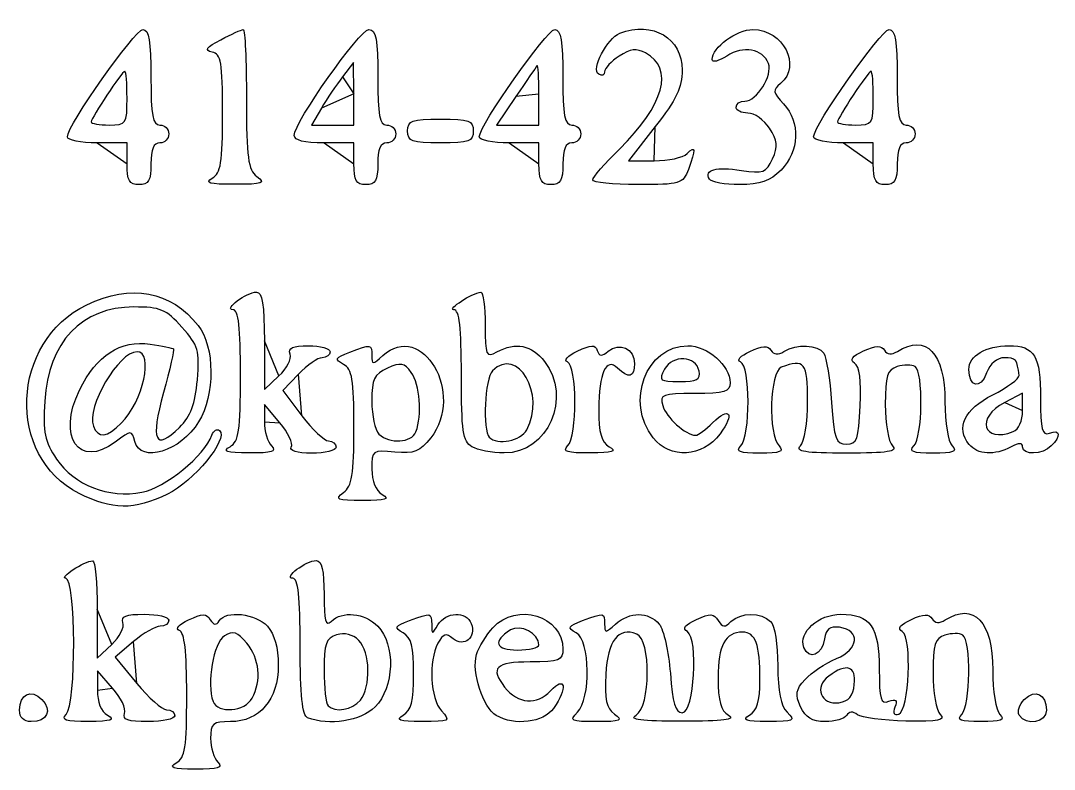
# Model space of a CAD drawing. Extents: x 1.04 to 4.15, y 7.76 to 9.54.
# Drawn here: x 3.084 to 3.661, y 8.259 to 8.677 of the extents above; entities that cross this region are included whole.
import ezdxf

# ---------------------------------------------------------------- set-up
doc = ezdxf.new("R2010")
doc.units = 0
doc.layers.add('Layer_1', color=7, linetype='CONTINUOUS')

msp = doc.modelspace()

# ---------------------------------------------------------------- linework, layer by layer
at = {"layer": 'Layer_1', "color": 7}
for points in [[(3.269684, 8.636623), (3.269606, 8.654123), (3.26337, 8.64601)], [(3.143095, 8.634123), (3.143095, 8.634123)], [(3.251589, 8.62851), (3.246044, 8.619123), (3.257899, 8.619123), (3.269754, 8.619123), (3.269677, 8.636623), (3.269684, 8.636623)], [(3.360138, 8.634957), (3.349438, 8.619123), (3.361265, 8.619123), (3.373091, 8.619123), (3.373091, 8.636346), (3.373091, 8.636346)], [(3.559758, 8.634123), (3.559758, 8.634123)], [(3.438041, 8.61829), (3.422994, 8.599123), (3.437376, 8.599123)], [(3.299758, 8.61579), (3.299758, 8.61579)], [(3.143095, 8.597457), (3.143095, 8.609123), (3.126429, 8.609123)], [(3.269762, 8.597457), (3.269762, 8.609123), (3.253095, 8.609123)], [(3.373091, 8.597457), (3.373091, 8.609123), (3.356425, 8.609123)], [(3.559758, 8.597456), (3.559758, 8.609123), (3.543091, 8.609123)], [(3.143095, 8.597457), (3.143095, 8.597457)], [(3.269762, 8.597457), (3.269762, 8.597457)], [(3.373091, 8.597457), (3.373091, 8.597457)], [(3.559758, 8.597456), (3.559758, 8.597456)], [(3.190595, 8.58939), (3.190595, 8.58939)], [(3.403091, 8.588429), (3.403091, 8.588429)], [(3.468234, 8.588893), (3.468234, 8.588893)], [(3.219762, 8.498547), (3.219762, 8.471299), (3.227854, 8.478901)], [(3.238874, 8.479941), (3.230073, 8.470754), (3.240751, 8.456732)], [(3.462472, 8.481628), (3.462472, 8.481628)], [(3.643095, 8.45957), (3.643095, 8.469299), (3.633095, 8.464128)], [(3.228334, 8.452785), (3.219762, 8.462973), (3.219762, 8.453383)], [(3.139895, 8.452594), (3.139895, 8.452594)], [(3.366311, 8.448909), (3.366311, 8.448909)], [(3.304405, 8.447733), (3.304405, 8.447733)], [(3.436811, 8.444399), (3.436811, 8.444399)], [(3.637823, 8.447818), (3.637823, 8.447818)], [(3.200595, 8.439395), (3.200595, 8.439395)], [(3.335595, 8.439395), (3.335595, 8.439395)], [(3.389095, 8.439794), (3.389095, 8.439794)], [(3.485762, 8.439802), (3.485762, 8.439794)], [(3.613248, 8.44061), (3.613248, 8.440611)], [(3.116301, 8.413294), (3.116302, 8.413294)], [(3.263929, 8.413767), (3.263929, 8.413767)], [(3.126425, 8.34855), (3.126425, 8.321302), (3.134517, 8.328905)], [(3.146692, 8.330511), (3.136448, 8.321891), (3.148505, 8.307178)], [(3.373091, 8.328723), (3.373091, 8.328723)], [(3.135061, 8.304549), (3.126635, 8.314131), (3.126535, 8.303464)], [(3.549146, 8.306631), (3.549146, 8.306631)], [(3.212974, 8.298912), (3.212974, 8.298912)], [(3.27335, 8.297776), (3.27335, 8.297776)], [(3.519158, 8.294124), (3.519158, 8.294118)], [(3.109097, 8.289798), (3.109091, 8.289798)], [(3.243925, 8.288005), (3.243925, 8.288005)], [(3.297258, 8.289398), (3.297258, 8.289398)], [(3.349175, 8.289258), (3.349175, 8.289258)], [(3.394519, 8.291031), (3.39452, 8.291036)], [(3.641227, 8.289451), (3.641227, 8.289451)], [(3.170591, 8.262729), (3.170591, 8.262732)]]:
    msp.add_lwpolyline(points, close=True, dxfattribs=at)
for points in [[(3.418241, 8.670386), (3.436557, 8.677415), (3.453092, 8.667631), (3.453089, 8.649768)], [(3.109762, 8.612489), (3.109762, 8.618874), (3.14744, 8.672457), (3.151929, 8.672457)], [(3.151929, 8.672457), (3.155331, 8.672457), (3.156429, 8.665954), (3.156429, 8.64579)], [(3.19543, 8.666791), (3.201297, 8.669907), (3.206922, 8.672457), (3.20793, 8.672457)], [(3.20793, 8.672457), (3.208938, 8.672457), (3.209762, 8.654997), (3.209762, 8.633657)], [(3.236429, 8.61332), (3.236429, 8.620633), (3.272993, 8.672457), (3.278153, 8.672457)], [(3.278153, 8.672457), (3.282108, 8.672457), (3.283095, 8.667132), (3.283095, 8.64579)], [(3.339758, 8.612489), (3.339758, 8.618874), (3.377436, 8.672457), (3.381925, 8.672457)], [(3.381925, 8.672457), (3.385328, 8.672457), (3.386425, 8.665954), (3.386425, 8.64579)], [(3.406437, 8.647449), (3.402059, 8.650155), (3.411051, 8.667627), (3.418241, 8.670386)], [(3.469758, 8.655713), (3.469758, 8.66251), (3.483312, 8.672456), (3.492575, 8.672456)], [(3.492575, 8.672456), (3.509424, 8.672456), (3.519806, 8.652178), (3.50798, 8.642364)], [(3.526425, 8.612489), (3.526425, 8.618874), (3.564102, 8.672456), (3.568592, 8.672456)], [(3.568592, 8.672456), (3.571994, 8.672456), (3.573091, 8.665953), (3.573091, 8.64579)], [(3.190595, 8.65988), (3.186103, 8.660839), (3.187215, 8.662428), (3.19543, 8.666791)], [(3.501192, 8.653526), (3.498057, 8.661698), (3.487073, 8.663648), (3.477928, 8.657656)], [(3.196429, 8.625711), (3.196429, 8.65437), (3.195673, 8.658796), (3.190595, 8.65988)], [(3.417868, 8.657617), (3.413408, 8.654694), (3.409758, 8.650749), (3.409758, 8.64885)], [(3.432642, 8.659364), (3.427559, 8.662084), (3.424053, 8.66167), (3.417868, 8.657617)], [(3.417997, 8.605697), (3.443039, 8.630275), (3.448641, 8.650801), (3.432642, 8.659364)], [(3.477928, 8.657656), (3.473435, 8.654712), (3.469758, 8.653837), (3.469758, 8.655713)], [(3.371965, 8.652179), (3.371345, 8.651414), (3.366023, 8.643665), (3.360138, 8.634957)], [(3.373091, 8.636346), (3.373091, 8.645818), (3.372585, 8.652943), (3.371965, 8.652179)], [(3.488015, 8.632456), (3.494691, 8.632456), (3.503731, 8.646911), (3.501192, 8.653526)], [(3.141872, 8.649123), (3.14032, 8.649123), (3.123095, 8.623197), (3.123095, 8.620861)], [(3.143095, 8.634123), (3.143095, 8.642373), (3.142544, 8.649123), (3.141872, 8.649123)], [(3.156429, 8.64579), (3.156429, 8.624309), (3.157401, 8.619123), (3.161429, 8.619123)], [(3.26337, 8.64601), (3.25994, 8.641548), (3.254639, 8.633673), (3.251589, 8.62851)], [(3.283095, 8.64579), (3.283095, 8.624309), (3.284067, 8.619123), (3.288095, 8.619123)], [(3.386425, 8.64579), (3.386425, 8.624309), (3.387397, 8.619123), (3.391425, 8.619123)], [(3.409758, 8.64885), (3.409758, 8.646951), (3.408264, 8.64632), (3.406437, 8.647449)], [(3.453089, 8.649768), (3.453088, 8.640226), (3.449703, 8.633145), (3.438041, 8.61829)], [(3.558534, 8.649123), (3.556983, 8.649123), (3.539758, 8.623196), (3.539758, 8.620861)], [(3.559758, 8.634123), (3.559758, 8.642373), (3.559207, 8.649123), (3.558534, 8.649123)], [(3.573091, 8.64579), (3.573091, 8.624308), (3.574064, 8.619123), (3.578091, 8.619123)], [(3.50798, 8.642364), (3.503437, 8.638593), (3.503622, 8.637321), (3.509647, 8.630908)], [(3.133095, 8.619123), (3.142725, 8.619123), (3.143095, 8.619679), (3.143095, 8.634123)], [(3.209762, 8.633657), (3.209762, 8.600615), (3.210627, 8.594201), (3.215595, 8.59043)], [(3.549758, 8.619123), (3.559388, 8.619123), (3.559758, 8.619679), (3.559758, 8.634123)], [(3.483091, 8.629123), (3.483091, 8.630956), (3.485307, 8.632456), (3.488015, 8.632456)], [(3.489681, 8.62579), (3.486057, 8.62579), (3.483091, 8.62729), (3.483091, 8.629123)], [(3.509647, 8.630908), (3.519112, 8.620833), (3.51848, 8.604209), (3.508243, 8.593971)], [(3.190595, 8.58939), (3.195528, 8.592263), (3.196429, 8.597872), (3.196429, 8.625711)], [(3.299758, 8.61579), (3.299758, 8.621648), (3.30198, 8.622456), (3.318091, 8.622456)], [(3.318091, 8.622456), (3.334203, 8.622456), (3.336425, 8.621649), (3.336425, 8.61579)], [(3.501821, 8.61732), (3.498768, 8.621978), (3.493306, 8.62579), (3.489681, 8.62579)], [(3.123095, 8.620861), (3.123095, 8.619906), (3.127595, 8.619123), (3.133095, 8.619123)], [(3.161429, 8.619123), (3.164179, 8.619123), (3.166429, 8.616873), (3.166429, 8.614123)], [(3.288095, 8.619123), (3.290845, 8.619123), (3.293095, 8.616873), (3.293095, 8.614123)], [(3.391425, 8.619123), (3.394175, 8.619123), (3.396425, 8.616873), (3.396425, 8.614123)], [(3.50345, 8.600245), (3.506665, 8.607301), (3.506371, 8.610375), (3.501821, 8.61732)], [(3.539758, 8.620861), (3.539758, 8.619906), (3.544258, 8.619123), (3.549758, 8.619123)], [(3.578091, 8.619123), (3.580841, 8.619123), (3.583091, 8.616873), (3.583091, 8.614123)], [(3.126429, 8.609123), (3.117262, 8.609123), (3.109762, 8.610638), (3.109762, 8.612489)], [(3.166429, 8.614123), (3.166429, 8.611373), (3.164179, 8.609123), (3.161429, 8.609123)], [(3.253095, 8.609123), (3.241921, 8.609123), (3.236429, 8.610506), (3.236429, 8.61332)], [(3.293095, 8.614123), (3.293095, 8.611373), (3.290845, 8.609123), (3.288095, 8.609123)], [(3.318091, 8.609123), (3.30198, 8.609123), (3.299758, 8.609931), (3.299758, 8.61579)], [(3.336425, 8.61579), (3.336425, 8.609931), (3.334203, 8.609123), (3.318091, 8.609123)], [(3.356425, 8.609123), (3.347258, 8.609123), (3.339758, 8.610638), (3.339758, 8.612489)], [(3.396425, 8.614123), (3.396425, 8.611373), (3.394175, 8.609123), (3.391425, 8.609123)], [(3.543091, 8.609123), (3.533925, 8.609123), (3.526425, 8.610638), (3.526425, 8.612489)], [(3.583091, 8.614123), (3.583091, 8.611373), (3.580841, 8.609123), (3.578091, 8.609123)], [(3.161429, 8.609123), (3.157937, 8.609123), (3.156429, 8.605605), (3.156429, 8.597457)], [(3.288095, 8.609123), (3.284603, 8.609123), (3.283095, 8.605605), (3.283095, 8.597457)], [(3.391425, 8.609123), (3.387933, 8.609123), (3.386425, 8.605605), (3.386425, 8.597457)], [(3.403091, 8.588429), (3.403091, 8.589881), (3.409799, 8.597652), (3.417997, 8.605697)], [(3.455758, 8.603123), (3.460608, 8.607973), (3.460806, 8.605648), (3.456507, 8.59434)], [(3.578091, 8.609123), (3.574599, 8.609123), (3.573091, 8.605604), (3.573091, 8.597456)], [(3.437376, 8.599123), (3.445286, 8.599123), (3.453558, 8.600923), (3.455758, 8.603123)], [(3.486108, 8.593787), (3.498274, 8.591842), (3.499896, 8.592446), (3.50345, 8.600245)], [(3.149762, 8.58579), (3.144365, 8.58579), (3.143095, 8.588012), (3.143095, 8.597457)], [(3.156429, 8.597457), (3.156429, 8.588012), (3.155159, 8.58579), (3.149762, 8.58579)], [(3.276429, 8.58579), (3.271032, 8.58579), (3.269762, 8.588012), (3.269762, 8.597457)], [(3.283095, 8.597457), (3.283095, 8.588012), (3.281825, 8.58579), (3.276429, 8.58579)], [(3.379758, 8.58579), (3.374361, 8.58579), (3.373091, 8.588012), (3.373091, 8.597457)], [(3.386425, 8.597457), (3.386425, 8.588012), (3.385155, 8.58579), (3.379758, 8.58579)], [(3.456507, 8.59434), (3.453415, 8.586208), (3.452031, 8.58579), (3.428174, 8.58579)], [(3.468234, 8.588893), (3.465004, 8.594119), (3.47202, 8.59604), (3.486108, 8.593787)], [(3.508243, 8.593971), (3.501988, 8.587716), (3.49654, 8.58579), (3.485106, 8.58579)], [(3.566425, 8.58579), (3.561028, 8.58579), (3.559758, 8.588012), (3.559758, 8.597456)], [(3.573091, 8.597456), (3.573091, 8.588012), (3.571822, 8.58579), (3.566425, 8.58579)], [(3.203095, 8.585997), (3.18905, 8.585994), (3.186126, 8.586787), (3.190595, 8.58939)], [(3.215595, 8.59043), (3.22067, 8.586578), (3.219045, 8.586001), (3.203095, 8.585997)], [(3.428174, 8.58579), (3.414378, 8.58579), (3.403091, 8.586978), (3.403091, 8.588429)], [(3.485106, 8.58579), (3.476881, 8.58579), (3.469289, 8.587186), (3.468234, 8.588893)], [(3.120594, 8.518723), (3.145221, 8.530645), (3.167551, 8.526464), (3.182801, 8.507078)], [(3.202262, 8.5159), (3.19676, 8.51604), (3.209712, 8.525794), (3.215399, 8.525794)], [(3.215399, 8.525794), (3.218638, 8.525794), (3.219762, 8.518776), (3.219762, 8.498547)], [(3.325595, 8.515912), (3.321418, 8.51603), (3.335895, 8.525454), (3.340595, 8.525676)], [(3.340595, 8.525676), (3.34197, 8.525743), (3.343095, 8.517492), (3.343095, 8.507344)], [(3.116302, 8.413294), (3.075401, 8.433919), (3.078015, 8.498111), (3.120594, 8.518723)], [(3.146946, 8.51746), (3.11774, 8.51746), (3.099154, 8.497861), (3.097125, 8.464924)], [(3.173742, 8.506156), (3.164806, 8.516157), (3.161717, 8.51746), (3.146946, 8.51746)], [(3.206429, 8.479293), (3.206429, 8.506215), (3.205335, 8.515822), (3.202262, 8.5159)], [(3.329762, 8.479293), (3.329762, 8.506209), (3.328667, 8.515825), (3.325595, 8.515912)], [(3.182801, 8.507078), (3.192158, 8.495181), (3.192298, 8.468328), (3.183081, 8.453211)], [(3.285858, 8.490277), (3.30792, 8.510243), (3.331974, 8.468885), (3.312614, 8.444272)], [(3.343095, 8.507344), (3.343095, 8.490135), (3.34353, 8.489125), (3.349543, 8.492344)], [(3.182343, 8.476773), (3.183708, 8.493231), (3.182936, 8.495866), (3.173742, 8.506156)], [(3.573183, 8.492588), (3.589267, 8.502759), (3.599762, 8.491691), (3.599762, 8.464558)], [(3.116544, 8.471032), (3.125913, 8.490388), (3.139536, 8.499249), (3.156019, 8.49671)], [(3.156019, 8.49671), (3.162661, 8.495687), (3.168528, 8.494504), (3.169058, 8.494081)], [(3.234165, 8.491149), (3.232844, 8.494591), (3.235496, 8.495794), (3.244405, 8.495794)], [(3.244405, 8.495794), (3.251018, 8.495794), (3.256429, 8.494294), (3.256429, 8.492461)], [(3.267479, 8.492226), (3.279577, 8.496826), (3.279762, 8.496797), (3.279762, 8.490277)], [(3.366311, 8.448909), (3.376941, 8.468769), (3.361129, 8.495828), (3.347095, 8.481794)], [(3.349543, 8.492344), (3.360182, 8.498037), (3.368883, 8.496296), (3.376187, 8.487011)], [(3.394497, 8.492818), (3.402318, 8.496485), (3.404512, 8.496543), (3.405655, 8.493116)], [(3.41171, 8.492695), (3.418072, 8.497975), (3.426429, 8.494116), (3.426429, 8.485899)], [(3.436811, 8.444399), (3.42111, 8.46436), (3.432936, 8.495794), (3.456147, 8.495794)], [(3.456147, 8.495794), (3.467263, 8.495794), (3.479762, 8.484876), (3.479762, 8.475166)], [(3.490834, 8.492668), (3.49777, 8.495923), (3.500856, 8.496084), (3.502589, 8.493281)], [(3.50985, 8.492587), (3.516876, 8.49703), (3.528905, 8.496511), (3.532065, 8.491629)], [(3.554341, 8.492877), (3.561182, 8.495994), (3.564181, 8.496099), (3.565922, 8.493283)], [(3.613095, 8.482541), (3.613095, 8.490209), (3.622555, 8.495794), (3.635543, 8.495794)], [(3.635543, 8.495794), (3.649762, 8.495794), (3.653095, 8.49022), (3.653095, 8.466438)], [(3.148676, 8.49246), (3.138472, 8.49246), (3.120241, 8.461372), (3.124278, 8.450854)], [(3.139895, 8.452594), (3.152076, 8.464775), (3.158174, 8.49246), (3.148676, 8.49246)], [(3.169058, 8.494081), (3.169588, 8.493658), (3.167065, 8.482646), (3.163452, 8.469609)], [(3.227854, 8.478901), (3.232305, 8.483083), (3.235145, 8.488594), (3.234165, 8.491149)], [(3.256429, 8.492461), (3.256429, 8.490628), (3.254459, 8.489128), (3.252052, 8.489128)], [(3.263929, 8.485394), (3.258767, 8.488282), (3.259176, 8.489069), (3.267479, 8.492226)], [(3.279762, 8.490277), (3.279762, 8.485144), (3.280185, 8.485144), (3.285858, 8.490277)], [(3.388929, 8.486746), (3.386572, 8.487598), (3.388995, 8.490236), (3.394497, 8.492818)], [(3.405655, 8.493116), (3.40674, 8.48986), (3.408175, 8.489761), (3.41171, 8.492695)], [(3.416956, 8.483266), (3.410628, 8.489595), (3.40654, 8.480565), (3.40648, 8.460127)], [(3.462472, 8.481628), (3.460831, 8.49024), (3.447638, 8.490949), (3.443204, 8.482663)], [(3.485595, 8.486746), (3.483212, 8.487608), (3.485455, 8.490143), (3.490834, 8.492668)], [(3.502589, 8.493281), (3.504122, 8.490801), (3.506645, 8.490559), (3.50985, 8.492587)], [(3.532065, 8.491629), (3.533548, 8.489337), (3.535512, 8.476962), (3.536429, 8.464129)], [(3.549275, 8.486096), (3.546377, 8.487887), (3.547919, 8.489951), (3.554341, 8.492877)], [(3.565922, 8.493283), (3.567455, 8.490802), (3.569978, 8.490561), (3.573183, 8.492588)], [(3.252052, 8.489128), (3.249645, 8.489128), (3.243715, 8.484994), (3.238874, 8.479941)], [(3.269762, 8.450162), (3.269762, 8.477141), (3.268852, 8.482639), (3.263929, 8.485394)], [(3.301794, 8.480858), (3.297815, 8.486299), (3.295927, 8.486636), (3.28846, 8.483233)], [(3.376187, 8.487011), (3.39181, 8.467149), (3.377931, 8.435694), (3.353632, 8.435896)], [(3.389095, 8.439794), (3.39456, 8.445259), (3.39442, 8.484759), (3.388929, 8.486746)], [(3.426429, 8.485899), (3.426429, 8.478189), (3.42299, 8.477233), (3.416956, 8.483266)], [(3.485762, 8.439794), (3.491227, 8.445259), (3.491087, 8.484759), (3.485595, 8.486746)], [(3.508368, 8.483779), (3.501886, 8.481292), (3.500865, 8.446032), (3.507095, 8.439802)], [(3.523095, 8.464802), (3.523095, 8.486415), (3.521292, 8.488738), (3.508368, 8.483779)], [(3.552435, 8.462159), (3.553115, 8.476596), (3.55209, 8.484356), (3.549275, 8.486096)], [(3.573065, 8.484126), (3.567455, 8.482346), (3.566428, 8.479064), (3.566428, 8.462911)], [(3.583065, 8.484148), (3.581215, 8.485292), (3.576715, 8.485279), (3.573065, 8.484126)], [(3.582429, 8.439797), (3.587271, 8.444639), (3.587796, 8.481225), (3.583065, 8.484148)], [(3.633013, 8.489128), (3.628838, 8.489128), (3.625026, 8.485872), (3.623019, 8.480594)], [(3.641095, 8.47919), (3.640197, 8.488006), (3.639284, 8.489128), (3.633013, 8.489128)], [(3.200595, 8.439395), (3.205589, 8.442303), (3.206429, 8.448047), (3.206429, 8.479293)], [(3.28846, 8.483233), (3.281038, 8.479851), (3.279762, 8.477157), (3.279762, 8.464865)], [(3.304405, 8.447733), (3.307951, 8.456973), (3.306585, 8.474306), (3.301794, 8.480858)], [(3.335595, 8.439395), (3.330602, 8.442303), (3.329762, 8.448047), (3.329762, 8.479293)], [(3.347095, 8.481794), (3.342892, 8.477591), (3.341499, 8.448502), (3.345317, 8.444683)], [(3.443204, 8.482663), (3.439807, 8.476317), (3.440442, 8.475794), (3.451556, 8.475794)], [(3.451556, 8.475794), (3.461213, 8.475794), (3.463365, 8.476944), (3.462472, 8.481628)], [(3.623019, 8.480594), (3.619457, 8.471225), (3.613095, 8.472473), (3.613095, 8.482541)], [(3.626429, 8.468357), (3.634679, 8.472516), (3.641279, 8.477391), (3.641095, 8.47919)], [(3.172316, 8.450166), (3.178776, 8.456627), (3.181207, 8.463077), (3.182343, 8.476773)], [(3.479762, 8.475166), (3.479762, 8.470019), (3.476857, 8.469128), (3.460074, 8.469128)], [(3.136461, 8.441958), (3.116103, 8.426906), (3.103845, 8.444799), (3.116544, 8.471032)], [(3.163452, 8.469609), (3.156017, 8.442778), (3.158807, 8.436658), (3.172316, 8.450166)], [(3.460074, 8.469128), (3.441928, 8.469128), (3.440525, 8.468598), (3.442156, 8.462359)], [(3.613248, 8.440611), (3.605593, 8.449834), (3.610602, 8.460378), (3.626429, 8.468357)], [(3.653095, 8.466438), (3.653095, 8.448824), (3.653972, 8.445417), (3.658095, 8.447)], [(3.097125, 8.464924), (3.096037, 8.447271), (3.097036, 8.442363), (3.103745, 8.43246)], [(3.279762, 8.464865), (3.279762, 8.456943), (3.281562, 8.44866), (3.283762, 8.44646)], [(3.442156, 8.462359), (3.443847, 8.455893), (3.455033, 8.445794), (3.460504, 8.445794)], [(3.47004, 8.452739), (3.479543, 8.462242), (3.48255, 8.457794), (3.474208, 8.446573)], [(3.519095, 8.439802), (3.52136, 8.442067), (3.523095, 8.452913), (3.523095, 8.464802)], [(3.536429, 8.464129), (3.537897, 8.443573), (3.538889, 8.440796), (3.544762, 8.440796)], [(3.544762, 8.440796), (3.55063, 8.440796), (3.551549, 8.443353), (3.552435, 8.462159)], [(3.566428, 8.462911), (3.566428, 8.452401), (3.568228, 8.442002), (3.570428, 8.439802)], [(3.599762, 8.464558), (3.599762, 8.452855), (3.601507, 8.442051), (3.603762, 8.439797)], [(3.633095, 8.464128), (3.616722, 8.455661), (3.620879, 8.441316), (3.637823, 8.447818)], [(3.240751, 8.456732), (3.246624, 8.44902), (3.253304, 8.442654), (3.255595, 8.442586)], [(3.40648, 8.460127), (3.406446, 8.447098), (3.407877, 8.441948), (3.412262, 8.439395)], [(3.637823, 8.447818), (3.640964, 8.449023), (3.643095, 8.453773), (3.643095, 8.45957)], [(3.124278, 8.450854), (3.126924, 8.443958), (3.131803, 8.444502), (3.139895, 8.452594)], [(3.183081, 8.453211), (3.17305, 8.436759), (3.150676, 8.429912), (3.147435, 8.442303)], [(3.190457, 8.445794), (3.191406, 8.448544), (3.193357, 8.449699), (3.194793, 8.448361)], [(3.219762, 8.453383), (3.219762, 8.448109), (3.221562, 8.441994), (3.223762, 8.439794)], [(3.234804, 8.439196), (3.23596, 8.441067), (3.233049, 8.447182), (3.228334, 8.452785)], [(3.263929, 8.413767), (3.268771, 8.417443), (3.269762, 8.423627), (3.269762, 8.450162)], [(3.345317, 8.444683), (3.349923, 8.440078), (3.362993, 8.442709), (3.366311, 8.448909)], [(3.460504, 8.445794), (3.461929, 8.445794), (3.46622, 8.448919), (3.47004, 8.452739)], [(3.658095, 8.447), (3.664099, 8.449304), (3.664648, 8.445347), (3.659095, 8.439794)], [(3.147435, 8.442303), (3.14576, 8.448709), (3.145585, 8.448703), (3.136461, 8.441958)], [(3.151421, 8.413906), (3.164216, 8.416306), (3.186589, 8.434582), (3.190457, 8.445794)], [(3.194793, 8.448361), (3.19982, 8.443678), (3.18035, 8.420007), (3.165596, 8.412864)], [(3.283762, 8.44646), (3.289477, 8.440746), (3.302021, 8.441519), (3.304405, 8.447733)], [(3.312614, 8.444272), (3.306608, 8.436638), (3.303412, 8.435381), (3.292614, 8.436411)], [(3.474208, 8.446573), (3.464363, 8.433332), (3.446341, 8.432284), (3.436811, 8.444399)], [(3.211262, 8.435896), (3.19843, 8.435973), (3.196059, 8.436752), (3.200595, 8.439395)], [(3.223762, 8.439794), (3.226873, 8.436683), (3.224095, 8.435817), (3.211262, 8.435896)], [(3.246232, 8.435794), (3.23788, 8.435794), (3.233506, 8.437096), (3.234804, 8.439196)], [(3.259762, 8.439128), (3.259762, 8.437294), (3.253673, 8.435794), (3.246232, 8.435794)], [(3.255595, 8.442586), (3.257887, 8.442519), (3.259762, 8.440961), (3.259762, 8.439128)], [(3.292614, 8.436411), (3.280102, 8.437604), (3.279762, 8.437352), (3.279762, 8.426881)], [(3.353632, 8.435896), (3.34692, 8.435951), (3.338804, 8.437526), (3.335595, 8.439395)], [(3.401595, 8.435896), (3.388762, 8.435818), (3.385984, 8.436683), (3.389095, 8.439794)], [(3.412262, 8.439395), (3.416798, 8.436752), (3.414427, 8.435975), (3.401595, 8.435896)], [(3.496428, 8.435802), (3.485021, 8.435802), (3.482651, 8.436691), (3.485762, 8.439802)], [(3.507095, 8.439802), (3.510206, 8.436691), (3.507836, 8.435802), (3.496428, 8.435802)], [(3.544762, 8.435802), (3.521688, 8.435802), (3.515984, 8.436691), (3.519095, 8.439802)], [(3.570428, 8.439802), (3.573539, 8.436691), (3.567836, 8.435802), (3.544762, 8.435802)], [(3.593095, 8.435797), (3.581688, 8.435797), (3.579317, 8.436685), (3.582429, 8.439797)], [(3.603762, 8.439797), (3.606873, 8.436685), (3.604503, 8.435797), (3.593095, 8.435797)], [(3.636648, 8.439244), (3.627582, 8.434393), (3.617941, 8.434956), (3.613248, 8.44061)], [(3.643095, 8.439244), (3.643095, 8.441623), (3.641092, 8.441623), (3.636648, 8.439244)], [(3.659095, 8.439794), (3.654191, 8.434891), (3.643095, 8.43451), (3.643095, 8.439244)], [(3.103745, 8.43246), (3.113585, 8.41793), (3.132868, 8.410425), (3.151421, 8.413906)], [(3.279762, 8.426881), (3.279762, 8.420154), (3.281947, 8.414852), (3.285595, 8.412727)], [(3.165596, 8.412864), (3.146938, 8.403832), (3.134855, 8.403937), (3.116301, 8.413294)], [(3.274762, 8.409334), (3.260198, 8.409338), (3.258831, 8.409898), (3.263929, 8.413767)], [(3.285595, 8.412727), (3.290115, 8.410095), (3.287675, 8.409331), (3.274762, 8.409334)], [(3.108925, 8.365916), (3.104748, 8.366034), (3.119225, 8.375458), (3.123925, 8.37568)], [(3.123925, 8.37568), (3.1253, 8.375746), (3.126425, 8.363536), (3.126425, 8.34855)], [(3.235591, 8.365904), (3.23009, 8.366044), (3.243041, 8.375798), (3.248729, 8.375798)], [(3.248729, 8.375798), (3.251813, 8.375798), (3.253091, 8.370231), (3.253091, 8.356798)], [(3.109091, 8.289798), (3.114816, 8.295522), (3.114662, 8.365753), (3.108925, 8.365916)], [(3.239758, 8.327742), (3.239758, 8.355908), (3.238676, 8.365825), (3.235591, 8.365904)], [(3.253091, 8.356798), (3.253091, 8.34202), (3.25398, 8.338687), (3.257091, 8.341798)], [(3.347389, 8.338298), (3.360614, 8.352747), (3.386425, 8.344859), (3.386425, 8.326369)], [(3.599846, 8.34259), (3.61593, 8.352762), (3.626425, 8.341694), (3.626425, 8.314561)], [(3.140827, 8.341153), (3.139482, 8.344659), (3.1424, 8.345798), (3.152735, 8.345798)], [(3.152735, 8.345798), (3.160264, 8.345798), (3.166425, 8.344298), (3.166425, 8.342465)], [(3.177497, 8.342672), (3.185201, 8.346288), (3.187387, 8.346302), (3.18958, 8.342749)], [(3.194538, 8.342106), (3.19828, 8.34816), (3.214943, 8.346291), (3.221464, 8.339085)], [(3.257091, 8.341798), (3.263162, 8.347868), (3.275633, 8.346589), (3.283091, 8.339131)], [(3.300808, 8.34223), (3.312955, 8.346848), (3.313074, 8.346827), (3.313193, 8.339965)], [(3.316692, 8.339965), (3.320914, 8.347213), (3.332611, 8.347596), (3.335305, 8.340573)], [(3.397475, 8.34223), (3.409573, 8.34683), (3.409758, 8.346801), (3.409758, 8.340281)], [(3.415854, 8.340281), (3.423644, 8.347331), (3.434327, 8.347338), (3.440183, 8.340292)], [(3.461004, 8.342874), (3.468685, 8.346374), (3.470732, 8.346277), (3.473191, 8.342297)], [(3.480286, 8.341654), (3.485548, 8.346916), (3.497228, 8.346989), (3.502424, 8.341793)], [(3.521022, 8.327312), (3.517826, 8.33564), (3.52919, 8.345798), (3.541703, 8.345798)], [(3.541703, 8.345798), (3.558102, 8.345798), (3.563091, 8.338661), (3.563091, 8.315203)], [(3.581004, 8.342879), (3.587845, 8.345996), (3.590844, 8.346101), (3.592585, 8.343285)], [(3.134517, 8.328905), (3.138968, 8.333086), (3.141808, 8.338598), (3.140827, 8.341153)], [(3.166425, 8.342465), (3.166425, 8.340631), (3.16429, 8.339131), (3.161681, 8.339131)], [(3.172258, 8.33675), (3.169875, 8.337612), (3.172118, 8.340147), (3.177497, 8.342672)], [(3.18958, 8.342749), (3.191464, 8.339702), (3.192935, 8.339511), (3.194538, 8.342106)], [(3.297258, 8.335398), (3.292097, 8.338287), (3.292505, 8.339073), (3.300808, 8.34223)], [(3.313193, 8.339965), (3.313293, 8.334409), (3.313456, 8.334409), (3.316692, 8.339965)], [(3.335305, 8.340573), (3.338269, 8.33285), (3.331271, 8.327059), (3.325132, 8.332154)], [(3.373091, 8.328723), (3.373091, 8.335027), (3.362645, 8.340482), (3.357177, 8.337033)], [(3.393924, 8.335398), (3.388763, 8.338287), (3.389172, 8.339073), (3.397475, 8.34223)], [(3.409758, 8.340281), (3.409758, 8.335148), (3.410181, 8.335148), (3.415854, 8.340281)], [(3.440183, 8.340292), (3.442699, 8.337267), (3.445508, 8.324892), (3.446424, 8.312792)], [(3.455938, 8.336093), (3.45304, 8.337885), (3.454581, 8.339948), (3.461004, 8.342874)], [(3.473191, 8.342297), (3.475545, 8.338489), (3.476989, 8.338357), (3.480286, 8.341654)], [(3.502424, 8.341793), (3.504679, 8.339538), (3.506424, 8.328735), (3.506424, 8.317031)], [(3.540815, 8.338496), (3.535508, 8.339255), (3.533319, 8.337566), (3.532516, 8.33209)], [(3.575938, 8.336099), (3.57304, 8.33789), (3.574581, 8.339953), (3.581004, 8.342879)], [(3.592585, 8.343285), (3.594118, 8.340805), (3.596641, 8.340563), (3.599846, 8.34259)], [(3.161681, 8.339131), (3.159071, 8.339131), (3.152326, 8.335252), (3.146692, 8.330511)], [(3.176425, 8.300686), (3.176425, 8.325305), (3.175227, 8.335676), (3.172258, 8.33675)], [(3.197467, 8.333792), (3.19139, 8.330098), (3.187364, 8.306846), (3.19111, 8.297083)], [(3.209967, 8.329596), (3.204719, 8.335991), (3.202377, 8.336777), (3.197467, 8.333792)], [(3.221464, 8.339085), (3.225442, 8.334689), (3.227536, 8.327209), (3.227536, 8.317392)], [(3.26013, 8.334249), (3.254142, 8.332349), (3.253092, 8.329397), (3.253092, 8.314462)], [(3.272463, 8.331188), (3.269093, 8.334559), (3.26461, 8.335671), (3.26013, 8.334249)], [(3.283091, 8.339131), (3.293117, 8.329106), (3.292298, 8.304702), (3.281576, 8.29398)], [(3.303091, 8.312465), (3.303091, 8.327731), (3.301786, 8.332864), (3.297258, 8.335398)], [(3.325132, 8.332154), (3.321142, 8.335465), (3.319556, 8.334981), (3.316657, 8.329565)], [(3.338233, 8.323245), (3.339493, 8.327399), (3.343613, 8.334173), (3.347389, 8.338298)], [(3.357177, 8.337033), (3.347006, 8.330617), (3.348708, 8.325798), (3.361147, 8.325798)], [(3.39452, 8.291036), (3.402187, 8.298703), (3.401754, 8.331016), (3.393924, 8.335398)], [(3.427638, 8.334761), (3.41733, 8.338717), (3.41148, 8.331069), (3.410391, 8.312217)], [(3.427258, 8.289393), (3.435446, 8.294162), (3.43576, 8.331645), (3.427638, 8.334761)], [(3.453091, 8.290793), (3.459714, 8.290793), (3.462313, 8.332153), (3.455938, 8.336093)], [(3.486735, 8.335793), (3.477036, 8.335793), (3.473091, 8.328419), (3.473091, 8.310292)], [(3.496424, 8.309019), (3.496424, 8.329112), (3.494006, 8.335793), (3.486735, 8.335793)], [(3.539114, 8.32101), (3.551793, 8.326308), (3.552812, 8.336779), (3.540815, 8.338496)], [(3.573923, 8.289951), (3.579756, 8.291876), (3.581536, 8.332639), (3.575938, 8.336099)], [(3.599728, 8.334128), (3.594118, 8.332348), (3.593091, 8.329066), (3.593091, 8.312913)], [(3.609728, 8.334151), (3.607878, 8.335294), (3.603378, 8.335281), (3.599728, 8.334128)], [(3.609091, 8.289799), (3.613933, 8.294641), (3.614459, 8.331227), (3.609728, 8.334151)], [(3.212974, 8.298912), (3.218278, 8.308822), (3.217093, 8.320913), (3.209967, 8.329596)], [(3.243925, 8.288005), (3.240933, 8.289213), (3.239758, 8.300417), (3.239758, 8.327742)], [(3.27335, 8.297776), (3.279413, 8.305082), (3.278891, 8.324761), (3.272463, 8.331188)], [(3.316657, 8.329565), (3.311287, 8.319531), (3.312361, 8.298797), (3.318608, 8.291893)], [(3.361147, 8.325798), (3.367716, 8.325798), (3.373091, 8.327114), (3.373091, 8.328723)], [(3.532516, 8.33209), (3.531179, 8.322977), (3.523854, 8.319931), (3.521022, 8.327312)], [(3.349175, 8.289258), (3.341828, 8.293545), (3.335339, 8.313703), (3.338233, 8.323245)], [(3.386425, 8.326369), (3.386425, 8.319818), (3.384685, 8.319131), (3.368091, 8.319131)], [(3.227536, 8.317392), (3.227536, 8.298168), (3.217084, 8.285795), (3.200844, 8.285795)], [(3.368091, 8.319131), (3.34892, 8.319131), (3.345534, 8.315779), (3.353925, 8.305105)], [(3.506424, 8.317031), (3.506424, 8.302601), (3.508022, 8.294672), (3.511663, 8.291031)], [(3.521662, 8.309393), (3.525124, 8.313218), (3.532977, 8.318446), (3.539114, 8.32101)], [(3.549146, 8.306631), (3.550328, 8.316899), (3.544937, 8.318653), (3.534854, 8.31128)], [(3.253092, 8.314462), (3.253092, 8.304808), (3.254092, 8.295909), (3.255314, 8.294687)], [(3.297258, 8.289398), (3.301771, 8.292027), (3.303091, 8.297249), (3.303091, 8.312465)], [(3.379496, 8.302952), (3.387914, 8.311987), (3.389229, 8.304619), (3.381236, 8.293206)], [(3.410391, 8.312217), (3.409582, 8.298215), (3.410626, 8.293402), (3.415195, 8.290061)], [(3.446424, 8.312792), (3.447681, 8.2962), (3.44932, 8.290793), (3.453091, 8.290793)], [(3.534854, 8.31128), (3.526525, 8.30519), (3.530459, 8.294961), (3.540577, 8.296397)], [(3.563091, 8.315203), (3.563091, 8.298072), (3.563889, 8.295391), (3.568463, 8.297146)], [(3.593091, 8.312913), (3.593091, 8.302349), (3.594905, 8.291991), (3.597147, 8.289749)], [(3.626425, 8.314561), (3.626425, 8.302857), (3.62817, 8.292054), (3.630425, 8.289799)], [(3.141727, 8.290383), (3.142694, 8.292904), (3.139695, 8.299279), (3.135061, 8.304549)], [(3.148505, 8.307178), (3.155136, 8.299086), (3.162631, 8.292465), (3.16516, 8.292465)], [(3.353925, 8.305105), (3.361332, 8.295682), (3.371895, 8.294793), (3.379496, 8.302952)], [(3.473091, 8.310292), (3.473091, 8.297141), (3.474541, 8.291946), (3.478924, 8.289393)], [(3.490591, 8.289393), (3.494883, 8.291893), (3.496424, 8.29708), (3.496424, 8.309019)], [(3.519158, 8.294118), (3.516006, 8.301036), (3.516427, 8.303609), (3.521662, 8.309393)], [(3.540577, 8.296397), (3.545962, 8.297162), (3.54839, 8.300062), (3.549146, 8.306631)], [(3.083091, 8.292268), (3.083091, 8.301243), (3.089397, 8.304254), (3.095472, 8.298179)], [(3.126535, 8.303464), (3.126469, 8.296737), (3.128585, 8.291541), (3.132263, 8.289398)], [(3.170591, 8.262732), (3.175553, 8.265622), (3.176425, 8.271291), (3.176425, 8.300686)], [(3.19111, 8.297083), (3.193766, 8.290161), (3.208971, 8.291433), (3.212974, 8.298912)], [(3.644044, 8.298179), (3.650119, 8.304254), (3.656425, 8.301243), (3.656425, 8.292268)], [(3.095472, 8.298179), (3.101548, 8.292104), (3.098537, 8.285798), (3.089561, 8.285798)], [(3.281576, 8.29398), (3.273685, 8.286088), (3.255735, 8.28324), (3.243925, 8.288005)], [(3.255314, 8.294687), (3.259294, 8.290707), (3.26884, 8.292342), (3.27335, 8.297776)], [(3.381236, 8.293206), (3.375658, 8.285243), (3.359472, 8.28325), (3.349175, 8.289258)], [(3.532823, 8.285805), (3.525529, 8.285805), (3.521958, 8.287979), (3.519158, 8.294124)], [(3.568463, 8.297146), (3.572396, 8.298655), (3.573288, 8.297783), (3.571794, 8.29389)], [(3.571794, 8.29389), (3.570495, 8.290506), (3.571268, 8.289074), (3.573923, 8.289951)], [(3.641227, 8.289451), (3.639985, 8.29146), (3.641249, 8.295388), (3.644044, 8.298179)], [(3.089561, 8.285798), (3.085379, 8.285798), (3.083091, 8.288086), (3.083091, 8.292268)], [(3.121597, 8.285899), (3.108763, 8.285821), (3.105986, 8.286687), (3.109097, 8.289798)], [(3.132263, 8.289398), (3.1368, 8.286756), (3.134428, 8.285978), (3.121597, 8.285899)], [(3.154863, 8.285798), (3.143591, 8.285798), (3.140395, 8.286913), (3.141727, 8.290383)], [(3.169758, 8.289131), (3.169758, 8.287298), (3.163055, 8.285798), (3.154863, 8.285798)], [(3.16516, 8.292465), (3.167689, 8.292465), (3.169758, 8.290965), (3.169758, 8.289131)], [(3.307775, 8.285899), (3.295045, 8.285977), (3.292717, 8.286752), (3.297258, 8.289398)], [(3.318608, 8.291893), (3.323882, 8.286066), (3.323406, 8.285802), (3.307775, 8.285899)], [(3.405156, 8.285793), (3.390724, 8.285793), (3.389757, 8.28627), (3.394519, 8.291031)], [(3.415195, 8.290061), (3.420238, 8.286373), (3.418874, 8.285793), (3.405156, 8.285793)], [(3.453091, 8.285996), (3.429988, 8.285996), (3.423002, 8.286915), (3.427258, 8.289393)], [(3.478924, 8.289393), (3.48318, 8.286914), (3.476195, 8.285996), (3.453091, 8.285996)], [(3.500829, 8.285894), (3.488289, 8.285972), (3.48604, 8.286742), (3.490591, 8.289393)], [(3.511663, 8.291031), (3.516424, 8.286269), (3.51544, 8.285802), (3.500829, 8.285894)], [(3.544858, 8.2893), (3.54367, 8.287377), (3.538254, 8.285805), (3.532823, 8.285805)], [(3.550888, 8.289686), (3.548454, 8.291641), (3.546216, 8.291498), (3.544858, 8.2893)], [(3.57798, 8.286135), (3.565208, 8.286379), (3.553016, 8.287977), (3.550888, 8.289686)], [(3.597147, 8.289749), (3.600333, 8.286563), (3.59622, 8.285788), (3.57798, 8.286135)], [(3.619758, 8.285799), (3.608351, 8.285799), (3.60598, 8.286688), (3.609091, 8.289799)], [(3.630425, 8.289799), (3.633536, 8.286688), (3.631166, 8.285799), (3.619758, 8.285799)], [(3.656425, 8.292268), (3.656425, 8.285188), (3.645153, 8.283099), (3.641227, 8.289451)], [(3.200844, 8.285795), (3.190925, 8.285795), (3.189758, 8.284813), (3.189758, 8.276462)], [(3.189758, 8.276462), (3.189758, 8.271329), (3.191558, 8.265328), (3.193758, 8.263129)], [(3.181258, 8.25923), (3.168427, 8.259308), (3.166055, 8.260087), (3.170591, 8.262729)], [(3.193758, 8.263129), (3.196869, 8.260017), (3.194091, 8.259151), (3.181258, 8.25923)]]:
    msp.add_open_spline(points, degree=3, dxfattribs=at)

doc.saveas('drawing.dxf')
